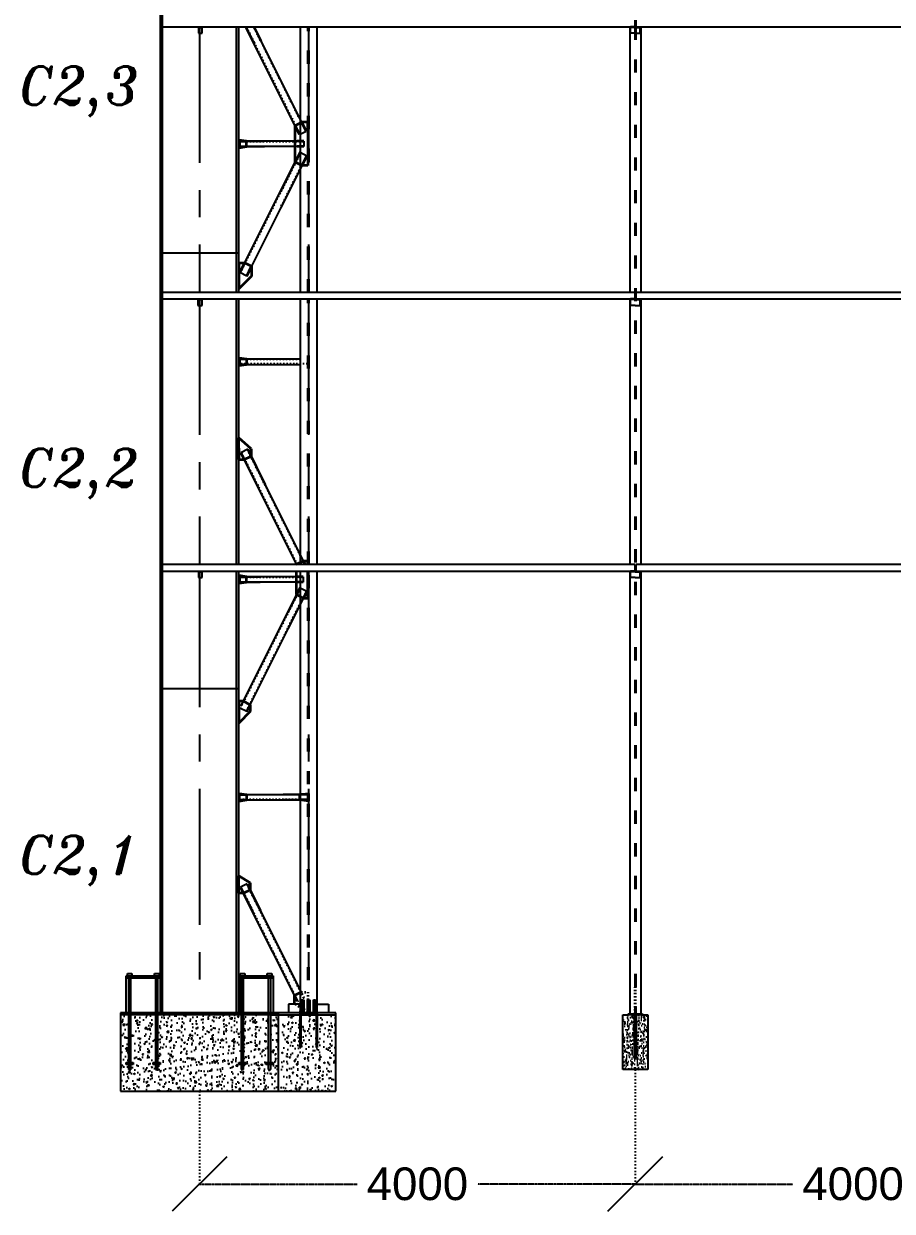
# Model space of a CAD drawing. Header units: inches. Extents: x -15 to 1885144, y -42615 to 866270.
# Drawn here: x 1658420 to 1666394, y 101029 to 111935 of the extents above; entities that cross this region are included whole.
import ezdxf

# ---------------------------------------------------------------- set-up
doc = ezdxf.new("R2010")
doc.units = ezdxf.units.IN
doc.header["$LTSCALE"] = 100
doc.header["$MEASUREMENT"] = 0
for name, pattern in [('CENTER', [2, 1.25, -0.25, 0.25, -0.25]), ('dash line', [30, 12, -18]), ('PHANTOM2', [1.25, 0.625, -0.125, 0.125, -0.125, 0.125, -0.125])]:
    doc.linetypes.add(name, pattern=pattern)
for name, color, linetype in [('axis', 8, 'PHANTOM2'), ('bolt', 1, 'Continuous'), ('dimensions', 10, 'PHANTOM2'), ('layout', 7, 'Continuous'), ('pedestal', 9, 'Continuous'), ('purlins', 4, 'Continuous'), ('sections', 3, 'Continuous'), ('text', 3, 'Continuous')]:
    doc.layers.add(name, color=color, linetype=linetype)
doc.layers.add('gusset plate', color=1, linetype='Continuous', lineweight=35)
doc.layers.add('weld', color=2, linetype='Continuous', lineweight=35)
doc.styles.get("Standard").update_dxf_attribs({"font": 'arial.ttf'})
doc.styles.add('TEXT-3', font='ITALICT.shx', dxfattribs={"height": 350})
doc.dimstyles.new('Dim_1', dxfattribs={"dimtxt": 300, "dimasz": 500, "dimexe": 0.0625, "dimexo": 0.0625, "dimgap": 100, "dimtad": 0, "dimtih": 1, "dimtoh": 1, "dimdec": 0, "dimzin": 0, "dimdsep": 46, "dimtxsty": 'Standard', "dimblk": 'OBLIQUE', "dimcen": 0.09, "dimclrd": 256, "dimclre": 256, "dimclrt": 256, "dimadec": 0, "dimazin": 0, "dimtm": 1e-09, "dimtfac": 1, "dimtdec": 0, "dimtofl": 0, "dimtmove": 0, "dimatfit": 3, "dimfxl": 1, "dimtfillclr": 256, "dimtolj": 1, "dimtzin": 0, "dimlwe": -1, "dimarcsym": 0})

# ---------------------------------------------------------------- blocks, each defined once
blk = doc.blocks.new('_Oblique')
at = {"color": 0, "linetype": 'ByBlock', "lineweight": -2}
blk.add_line((-0.5, -0.5), (0.5, 0.5), dxfattribs=at)
blk = doc.blocks.new('*D1438')
at = {"layer": 'Defpoints', "color": 0, "ltscale": 0.01, "transparency": 16777216}
for p in [(1664034, 102331), (1660034, 102131), (1664034, 101279)]:
    blk.add_point(p, dxfattribs=at)
at = {"layer": 'dimensions', "linetype": 'dash line', "ltscale": 0.01, "transparency": 16777216}
for p, q in [((1664034, 102331), (1664034, 101279)), ((1660034, 102131), (1660034, 101279))]:
    blk.add_line(p, q, dxfattribs=at)
at = {"layer": 'dimensions', "lineweight": -2, "ltscale": 0.01, "transparency": 16777216}
for p, q in [((1660034, 101279), (1661481, 101279)), ((1664034, 101279), (1662588, 101279))]:
    blk.add_line(p, q, dxfattribs=at)
at = {"layer": 'dimensions', "lineweight": -2, "ltscale": 0.01, "transparency": 16777216, "xscale": 500, "yscale": 500, "zscale": 500, "rotation": 180}
blk.add_blockref('_Oblique', (1660034, 101279), dxfattribs=at)
at = {"layer": 'dimensions', "lineweight": -2, "ltscale": 0.01, "transparency": 16777216, "xscale": 500, "yscale": 500, "zscale": 500}
blk.add_blockref('_Oblique', (1664034, 101279), dxfattribs=at)
at = {"layer": 'dimensions', "ltscale": 0.01, "transparency": 16777216, "insert": (1662034, 101279), "char_height": 300, "attachment_point": 5}
blk.add_mtext('\\A1;4000', dxfattribs=at)
blk = doc.blocks.new('*D1439')
at = {"layer": 'Defpoints', "color": 0, "ltscale": 0.01, "transparency": 16777216}
for p in [(1664034, 102331), (1668034, 102331), (1668034, 101279)]:
    blk.add_point(p, dxfattribs=at)
at = {"layer": 'dimensions', "linetype": 'dash line', "ltscale": 0.01, "transparency": 16777216}
for p, q in [((1664034, 102331), (1664034, 101279)), ((1668034, 102331), (1668034, 101279))]:
    blk.add_line(p, q, dxfattribs=at)
at = {"layer": 'dimensions', "lineweight": -2, "ltscale": 0.01, "transparency": 16777216}
for p, q in [((1664034, 101279), (1665481, 101279)), ((1668034, 101279), (1666588, 101279))]:
    blk.add_line(p, q, dxfattribs=at)
at = {"layer": 'dimensions', "lineweight": -2, "ltscale": 0.01, "transparency": 16777216, "xscale": 500, "yscale": 500, "zscale": 500, "rotation": 180}
blk.add_blockref('_Oblique', (1664034, 101279), dxfattribs=at)
at = {"layer": 'dimensions', "lineweight": -2, "ltscale": 0.01, "transparency": 16777216, "xscale": 500, "yscale": 500, "zscale": 500}
blk.add_blockref('_Oblique', (1668034, 101279), dxfattribs=at)
at = {"layer": 'dimensions', "ltscale": 0.01, "transparency": 16777216, "insert": (1666034, 101279), "char_height": 300, "attachment_point": 5}
blk.add_mtext('\\A1;4000', dxfattribs=at)

msp = doc.modelspace()

# ---------------------------------------------------------------- hatches: boundary and pattern name
at = {"layer": 'bolt', "ltscale": 0.01}
h = msp.add_hatch(color=256, dxfattribs=at)
h.dxf.hatch_style = 1
h.paths.add_polyline_path([(1664044.295, 102831.287), (1664044.295, 102841.287), (1664024.295, 102841.287), (1664024.295, 102831.287)])
at = {"layer": 'pedestal', "ltscale": 10}
h = msp.add_hatch(dxfattribs=at)
h.set_pattern_fill('AR-CONC', color=256, scale=19)
h.set_pattern_definition([(50, (715496.27, 60056), (136.279435, -11.922906), [14.25, -156.75]), (355, (715496.27, 60056), (-26.362753, 142.916505), [11.4, -125.4]), (100.451444, (715507.62, 60055), (109.91668, 130.993598), [12.110636, -133.217001]), (46.1842, (715496.27, 60094), (202.775853, -31.448663), [21.375, -235.125]), (96.635635, (715513.16, 60091.38), (177.58577, 185.082534), [18.165965, -199.825614]), (351.184164, (715496.27, 60094), (177.58577, 185.082534), [17.1, -188.1]), (21, (715515.27, 60084.5), (113.41234, -76.497589), [14.25, -156.75]), (326, (715515.27, 60084.5), (46.229913, 137.778509), [11.4, -125.4]), (71.451445, (715524.72, 60078.12), (159.642252, 61.280919), [12.110636, -133.217001]), (37.5, (715496.266, 60056), (2.3103725, 63.2498322), [0, -123.88, 0, -127.3, 0, -125.875]), (7.5, (715496.266, 60056), (49.983212, 74.9382253), [0, -72.58, 0, -121.03, 0, -47.975]), (327.5, (715453.896, 60056), (101.426263, -4.2854256), [0, -47.5, 0, -148.2, 0, -196.65]), (317.5, (715434.9, 60056), (110.805372, 19.019947), [0, -61.75, 0, -98.42, 0, -139.65])])
h.paths.add_polyline_path([(1660416.378, 102376.287), (1660394.878, 102376.287), (1660394.878, 102396.287), (1660416.378, 102396.287), (1660416.378, 102796.287), (1660416.378, 102831.287), (1659652.378, 102831.287), (1659652.378, 102796.287), (1659652.378, 102396.287), (1659673.878, 102396.287), (1659673.878, 102376.287), (1659652.378, 102376.287), (1659652.378, 102331.287), (1659630.378, 102331.287), (1659630.378, 102376.287), (1659608.878, 102376.287), (1659608.878, 102396.287), (1659630.378, 102396.287), (1659630.378, 102796.287), (1659630.378, 102831.287), (1659403.378, 102831.287), (1659403.378, 102796.287), (1659403.378, 102396.287), (1659424.878, 102396.287), (1659424.878, 102376.287), (1659403.378, 102376.287), (1659403.378, 102331.287), (1659381.378, 102331.287), (1659381.378, 102376.287), (1659359.878, 102376.287), (1659359.878, 102396.287), (1659381.378, 102396.287), (1659381.378, 102796.287), (1659381.378, 102831.287), (1659309.378, 102831.287), (1659309.378, 102131.287), (1660759.378, 102131.287), (1660759.378, 102831.287), (1660687.378, 102831.287), (1660687.378, 102396.287), (1660708.878, 102396.287), (1660708.878, 102376.287), (1660687.378, 102376.287), (1660687.378, 102331.287), (1660665.378, 102331.287), (1660665.378, 102376.287), (1660643.878, 102376.287), (1660643.878, 102396.287), (1660665.378, 102396.287), (1660665.378, 102831.287), (1660438.378, 102831.287), (1660438.378, 102796.287), (1660438.378, 102396.287), (1660459.878, 102396.287), (1660459.878, 102376.287), (1660438.378, 102376.287), (1660438.378, 102331.287), (1660416.378, 102331.287)])
h = msp.add_hatch(dxfattribs=at)
h.set_pattern_fill('AR-CONC', color=256, scale=19)
h.set_pattern_definition([(50, (718811.68, 60278.23), (136.279435, -11.922906), [14.25, -156.75]), (355, (718811.68, 60278.23), (-26.362753, 142.916505), [11.4, -125.4]), (100.451444, (718823.03, 60277.24), (109.91668, 130.993598), [12.110636, -133.217001]), (46.1842, (718811.68, 60316.23), (202.775853, -31.448663), [21.375, -235.125]), (96.635635, (718828.58, 60313.61), (177.58577, 185.082534), [18.165965, -199.825614]), (351.184164, (718811.68, 60316.23), (177.58577, 185.082534), [17.1, -188.1]), (21, (718830.68, 60306.73), (113.41234, -76.497589), [14.25, -156.75]), (326, (718830.68, 60306.73), (46.229913, 137.778509), [11.4, -125.4]), (71.451445, (718840.13, 60300.36), (159.642252, 61.280919), [12.110636, -133.217001]), (37.5, (718811.677, 60278.23), (2.3103725, 63.2498322), [0, -123.88, 0, -127.3, 0, -125.875]), (7.5, (718811.68, 60278.23), (49.983212, 74.9382253), [0, -72.58, 0, -121.03, 0, -47.975]), (327.5, (718769.307, 60278.23), (101.426263, -4.2854256), [0, -47.5, 0, -148.2, 0, -196.65]), (317.5, (718750.31, 60278.23), (110.805372, 19.019947), [0, -61.75, 0, -98.42, 0, -139.65])])
h.paths.add_polyline_path([(1661284.378, 102831.287), (1661114.378, 102831.287), (1661114.378, 102531.287), (1661104.378, 102531.287), (1661104.378, 102831.287), (1660964.378, 102831.287), (1660964.378, 102531.287), (1660954.378, 102531.287), (1660954.378, 102831.287), (1660784.378, 102831.287), (1660784.378, 102131.287), (1661284.378, 102131.287)])
at = {"layer": 'pedestal', "ltscale": 0.01}
h = msp.add_hatch(dxfattribs=at)
h.set_pattern_fill('AR-CONC', color=256, scale=10)
h.set_pattern_definition([(50, (713453.67, 57969.59), (71.7260183, -6.2752135), [7.5, -82.5]), (355, (713453.67, 57969.59), (-13.8751334, 75.2192134), [6, -66]), (100.4514445, (713459.65, 57969.07), (57.8508847, 68.943999), [6.374019, -70.114211]), (46.1842, (713453.67, 57989.59), (106.724133, -16.551928), [11.25, -123.75]), (96.635635, (713462.56, 57988.21), (93.466195, 97.41186), [9.561034, -105.171376]), (351.184164, (713453.67, 57989.59), (93.466195, 97.41186), [9, -99]), (21, (713463.67, 57984.59), (59.6907052, -40.261889), [7.5, -82.5]), (326, (713463.67, 57984.59), (24.331533, 72.5150045), [6, -66]), (71.451445, (713468.644, 57981.236), (84.0222377, 32.2531153), [6.374019, -70.114211]), (37.5, (713453.67, 57969.592), (1.2159855, 33.2893854), [0, -65.2, 0, -67, 0, -66.25]), (7.5, (713453.67, 57969.59), (26.3069537, 39.4411712), [0, -38.2, 0, -63.7, 0, -25.25]), (327.5, (713431.37, 57969.592), (53.3822436, -2.2554872), [0, -25, 0, -78, 0, -103.5]), (317.5, (713421.37, 57969.59), (58.318617, 10.0104982), [0, -32.5, 0, -51.8, 0, -73.5])])
h.paths.add_polyline_path([(1664149.378, 102331.287), (1664149.378, 102831.287), (1664109.378, 102831.287), (1664044.295, 102831.287), (1664044.295, 102431.287), (1664024.295, 102431.287), (1664024.295, 102831.287), (1663959.378, 102831.287), (1663919.378, 102831.287), (1663919.378, 102331.287)])
at = {"layer": 'purlins', "ltscale": 0.01}
h = msp.add_hatch(color=256, dxfattribs=at)
h.dxf.hatch_style = 1
h.paths.add_polyline_path([(1660044.378, 111902.082), (1660044.378, 111908.082), (1660034.378, 111908.082), (1660034.378, 111902.082)])
h = msp.add_hatch(color=256, dxfattribs=at)
h.dxf.hatch_style = 1
h.paths.add_polyline_path([(1664004.378, 111902.082), (1664004.378, 111908.082), (1664014.378, 111908.082), (1664014.378, 111902.082)])
h = msp.add_hatch(color=256, dxfattribs=at)
h.dxf.hatch_style = 1
h.paths.add_polyline_path([(1664064.378, 111902.082), (1664064.378, 111908.082), (1664054.378, 111908.082), (1664054.378, 111902.082)])
h = msp.add_hatch(color=256, dxfattribs=at)
h.dxf.hatch_style = 1
h.paths.add_polyline_path([(1660044.378, 109402.082), (1660044.378, 109408.082), (1660034.378, 109408.082), (1660034.378, 109402.082)])
h = msp.add_hatch(color=256, dxfattribs=at)
h.dxf.hatch_style = 1
h.paths.add_polyline_path([(1664004.378, 109402.082), (1664004.378, 109408.082), (1664014.378, 109408.082), (1664014.378, 109402.082)])
h = msp.add_hatch(color=256, dxfattribs=at)
h.dxf.hatch_style = 1
h.paths.add_polyline_path([(1664064.378, 109402.082), (1664064.378, 109408.082), (1664054.378, 109408.082), (1664054.378, 109402.082)])
h = msp.add_hatch(color=256, dxfattribs=at)
h.dxf.hatch_style = 1
h.paths.add_polyline_path([(1660044.378, 106902.082), (1660044.378, 106908.082), (1660034.378, 106908.082), (1660034.378, 106902.082)])
h = msp.add_hatch(color=256, dxfattribs=at)
h.dxf.hatch_style = 1
h.paths.add_polyline_path([(1664004.378, 106902.082), (1664004.378, 106908.082), (1664014.378, 106908.082), (1664014.378, 106902.082)])
h = msp.add_hatch(color=256, dxfattribs=at)
h.dxf.hatch_style = 1
h.paths.add_polyline_path([(1664064.378, 106902.082), (1664064.378, 106908.082), (1664054.378, 106908.082), (1664054.378, 106902.082)])

# ---------------------------------------------------------------- linework, layer by layer
at = {"layer": 'axis', "linetype": 'CENTER', "ltscale": 10}
for p, q in [((1660034.378, 111908.082), (1660034.378, 109468.082)), ((1661034.378, 111908.082), (1661034.378, 109468.082)), ((1660034.378, 109408.082), (1660034.378, 106968.082)), ((1661034.378, 109408.082), (1661034.378, 106968.082)), ((1660034.378, 106908.082), (1660034.378, 102931.287)), ((1661034.378, 106908.082), (1661034.378, 102851.287))]:
    msp.add_line(p, q, dxfattribs=at)
at = {"layer": 'axis', "ltscale": 0.01}
msp.add_line((1664029.378, 106968.082), (1664029.378, 106908.082), dxfattribs=at)
at = {"layer": 'bolt', "linetype": 'ByBlock'}
for p, q in [((1659371.378, 103191.287), (1659371.378, 103211.287)), ((1659371.378, 103211.287), (1659413.378, 103211.287)), ((1659413.378, 103211.287), (1659413.378, 103191.287)), ((1659620.378, 103191.287), (1659620.378, 103211.287)), ((1659620.378, 103211.287), (1659662.378, 103211.287)), ((1659662.378, 103211.287), (1659662.378, 103191.287)), ((1660406.378, 103191.287), (1660406.378, 103211.287)), ((1660406.378, 103211.287), (1660448.378, 103211.287)), ((1660416.378, 103191.287), (1660438.378, 103191.287)), ((1660448.378, 103211.287), (1660448.378, 103191.287)), ((1660655.378, 103191.287), (1660655.378, 103211.287)), ((1660655.378, 103211.287), (1660697.378, 103211.287)), ((1660665.378, 103191.287), (1660687.378, 103191.287)), ((1660697.378, 103211.287), (1660697.378, 103191.287)), ((1659359.878, 102396.287), (1659424.878, 102396.287)), ((1659359.878, 102376.287), (1659359.878, 102396.287)), ((1659424.878, 102376.287), (1659359.878, 102376.287)), ((1659424.878, 102396.287), (1659424.878, 102376.287)), ((1659608.878, 102396.287), (1659673.878, 102396.287)), ((1659608.878, 102376.287), (1659608.878, 102396.287)), ((1659673.878, 102376.287), (1659608.878, 102376.287)), ((1659673.878, 102396.287), (1659673.878, 102376.287)), ((1660394.878, 102396.287), (1660459.878, 102396.287)), ((1660394.878, 102376.287), (1660394.878, 102396.287)), ((1660459.878, 102376.287), (1660394.878, 102376.287)), ((1660459.878, 102396.287), (1660459.878, 102376.287)), ((1660643.878, 102396.287), (1660708.878, 102396.287)), ((1660643.878, 102376.287), (1660643.878, 102396.287)), ((1660708.878, 102376.287), (1660643.878, 102376.287)), ((1660708.878, 102396.287), (1660708.878, 102376.287))]:
    msp.add_line(p, q, dxfattribs=at)
at = {"layer": 'bolt', "linetype": 'dash line'}
for p, q in [((1659381.378, 103191.287), (1659381.378, 103171.287)), ((1659403.378, 103171.287), (1659403.378, 103191.287)), ((1659630.378, 103191.287), (1659630.378, 103171.287)), ((1659652.378, 103171.287), (1659652.378, 103191.287)), ((1660416.378, 103191.287), (1660416.378, 103171.287)), ((1660438.378, 103171.287), (1660438.378, 103191.287)), ((1660665.378, 103191.287), (1660665.378, 103171.287)), ((1660687.378, 103171.287), (1660687.378, 103191.287)), ((1659381.378, 103171.287), (1659381.378, 102851.287)), ((1659403.378, 102851.287), (1659403.378, 103171.287)), ((1659630.378, 103171.287), (1659630.378, 102851.287)), ((1659652.378, 102851.287), (1659652.378, 103171.287)), ((1660416.378, 103171.287), (1660416.378, 102851.287)), ((1660438.378, 102851.287), (1660438.378, 103171.287)), ((1660665.378, 103171.287), (1660665.378, 102851.287)), ((1660687.378, 102851.287), (1660687.378, 103171.287)), ((1659381.378, 102851.287), (1659381.378, 102796.287)), ((1659403.378, 102796.287), (1659403.378, 102851.287)), ((1659630.378, 102851.287), (1659630.378, 102796.287)), ((1659652.378, 102796.287), (1659652.378, 102851.287)), ((1660416.378, 102851.287), (1660416.378, 102796.287)), ((1660438.378, 102796.287), (1660438.378, 102851.287))]:
    msp.add_line(p, q, dxfattribs=at)
at = {"layer": 'bolt'}
for p, q in [((1660665.378, 102851.287), (1660665.378, 102331.287)), ((1660687.378, 102331.287), (1660687.378, 102851.287)), ((1659381.378, 102796.287), (1659381.378, 102331.287)), ((1659403.378, 102331.287), (1659403.378, 102796.287)), ((1659630.378, 102796.287), (1659630.378, 102331.287)), ((1659652.378, 102331.287), (1659652.378, 102796.287)), ((1660416.378, 102796.287), (1660416.378, 102331.287)), ((1660438.378, 102331.287), (1660438.378, 102796.287)), ((1659381.378, 102331.287), (1659403.378, 102331.287)), ((1659630.378, 102331.287), (1659652.378, 102331.287)), ((1660416.378, 102331.287), (1660438.378, 102331.287)), ((1660665.378, 102331.287), (1660687.378, 102331.287))]:
    msp.add_line(p, q, dxfattribs=at)
at = {"layer": 'bolt', "ltscale": 10}
for p, q in [((1660969.378, 102861.287), (1660949.378, 102861.287)), ((1660949.378, 102861.287), (1660949.378, 102851.287)), ((1660949.378, 102851.287), (1660954.378, 102851.287)), ((1660954.378, 102851.287), (1660954.378, 102861.287)), ((1660954.378, 102851.287), (1660954.378, 102531.287)), ((1660954.378, 102851.287), (1660964.378, 102851.287)), ((1660964.378, 102851.287), (1660964.378, 102861.287)), ((1660964.378, 102851.287), (1660964.378, 102531.287)), ((1660964.378, 102851.287), (1660969.378, 102851.287)), ((1660969.378, 102851.287), (1660969.378, 102861.287)), ((1661119.378, 102861.287), (1661099.378, 102861.287)), ((1661099.378, 102861.287), (1661099.378, 102851.287)), ((1661099.378, 102851.287), (1661104.378, 102851.287)), ((1661104.378, 102851.287), (1661104.378, 102861.287)), ((1661104.378, 102851.287), (1661104.378, 102531.287)), ((1661104.378, 102851.287), (1661114.378, 102851.287)), ((1661114.378, 102851.287), (1661114.378, 102861.287)), ((1661114.378, 102851.287), (1661114.378, 102531.287)), ((1661114.378, 102851.287), (1661119.378, 102851.287)), ((1661119.378, 102851.287), (1661119.378, 102861.287)), ((1660954.378, 102531.287), (1660964.378, 102531.287)), ((1661104.378, 102531.287), (1661114.378, 102531.287))]:
    msp.add_line(p, q, dxfattribs=at)
at = {"layer": 'bolt', "ltscale": 0.01}
for p, q in [((1664024.295, 102841.287), (1664024.295, 102831.287)), ((1664024.295, 102831.287), (1664024.295, 102431.287)), ((1664044.295, 102841.287), (1664044.295, 102831.287)), ((1664044.295, 102431.287), (1664044.295, 102831.287)), ((1664024.295, 102431.287), (1664044.295, 102431.287))]:
    msp.add_line(p, q, dxfattribs=at)
at = {"layer": 'gusset plate', "linetype": 'Continuous'}
for p, q in [((1660974.129, 111030.048), (1660911.519, 110998.743)), ((1660974.129, 111030.048), (1660911.519, 110998.743)), ((1661029.378, 111030.048), (1660974.129, 111030.048)), ((1661029.378, 111030.048), (1660974.129, 111030.048)), ((1660911.519, 110663.832), (1660911.519, 110998.743)), ((1660464.378, 110856.287), (1660394.378, 110866.287)), ((1660394.378, 110866.287), (1660394.378, 110796.287)), ((1660464.378, 110806.287), (1660464.378, 110856.287)), ((1660394.378, 110796.287), (1660464.378, 110806.287)), ((1660974.129, 110632.527), (1660911.519, 110663.832)), ((1661029.378, 110632.738), (1660973.707, 110632.738)), ((1660394.378, 109738.993), (1660449.099, 109738.993)), ((1660449.099, 109738.993), (1660511.709, 109707.688)), ((1660511.709, 109707.688), (1660511.709, 109618.245)), ((1660394.378, 108866.287), (1660394.378, 108796.287)), ((1660464.378, 108856.287), (1660464.378, 108806.287)), ((1660394.378, 108036.442), (1660394.378, 107932.527)), ((1660394.378, 108036.442), (1660394.378, 107932.527)), ((1660507.237, 108031.247), (1660507.237, 107963.832)), ((1660507.237, 108031.247), (1660507.237, 107963.832)), ((1660394.378, 107932.527), (1660444.627, 107932.527)), ((1660394.378, 107932.527), (1660444.627, 107932.527)), ((1660444.627, 107932.527), (1660507.237, 107963.832)), ((1660444.627, 107932.527), (1660507.237, 107963.832)), ((1661029.378, 106968.082), (1661029.378, 107002.16)), ((1660925.463, 106968.082), (1660925.463, 106970.855)), ((1660925.463, 106691.72), (1660925.463, 106908.082)), ((1661029.378, 106698.042), (1661029.378, 106908.082)), ((1660464.378, 106856.287), (1660394.378, 106866.287)), ((1660394.378, 106866.287), (1660394.378, 106796.287)), ((1660394.378, 106796.287), (1660464.378, 106806.287)), ((1660464.378, 106806.287), (1660464.378, 106856.287)), ((1660498.293, 105680.855), (1660498.293, 105618.245)), ((1660394.378, 104866.287), (1660394.378, 104796.287)), ((1660954.378, 104856.287), (1661034.378, 104866.287)), ((1660954.378, 104806.287), (1660954.378, 104856.287)), ((1661034.378, 104866.287), (1661034.378, 104796.287)), ((1661034.378, 104796.287), (1660954.378, 104806.287)), ((1660435.683, 103950.415), (1660498.293, 103981.72)), ((1660498.293, 104045.386), (1660498.293, 103981.72)), ((1660968.073, 103042.16), (1660905.463, 103010.855)), ((1660905.463, 102932.898), (1660905.463, 103010.855))]:
    msp.add_line(p, q, dxfattribs=at)
at = {"layer": 'gusset plate', "ltscale": 10}
for p, q in [((1661029.378, 110970.048), (1661029.378, 110692.738)), ((1660511.709, 109618.245), (1660394.378, 109498.993)), ((1660394.378, 108866.287), (1660464.378, 108856.287)), ((1660394.378, 108796.287), (1660464.378, 108806.287)), ((1660507.237, 108031.247), (1660394.378, 108132.527)), ((1660394.378, 105712.16), (1660394.378, 105512.16)), ((1660498.293, 105618.245), (1660394.378, 105512.16)), ((1660394.378, 104866.287), (1660464.378, 104856.287)), ((1660464.378, 104856.287), (1660464.378, 104806.287)), ((1660394.378, 104796.287), (1660464.378, 104806.287)), ((1660394.378, 103950.415), (1660394.378, 104110.415)), ((1660394.378, 104110.415), (1660498.293, 104045.386))]:
    msp.add_line(p, q, dxfattribs=at)
at = {"layer": 'gusset plate', "ltscale": 0.01}
for p, q in [((1660507.237, 108031.247), (1660394.378, 108132.527)), ((1660435.683, 105712.16), (1660394.378, 105712.16)), ((1660498.293, 105680.855), (1660435.683, 105712.16))]:
    msp.add_line(p, q, dxfattribs=at)
at = {"layer": 'gusset plate', "linetype": 'Continuous', "ltscale": 0.01}
for p, q in [((1660925.463, 106970.855), (1660988.073, 107002.16)), ((1660988.073, 107002.16), (1661029.378, 107002.16)), ((1660925.463, 106691.72), (1660988.073, 106660.415)), ((1660988.073, 106660.415), (1661029.378, 106660.415)), ((1660435.683, 103950.415), (1660394.378, 103950.415))]:
    msp.add_line(p, q, dxfattribs=at)
at = {"layer": 'gusset plate', "linetype": 'dash line', "ltscale": 0.01}
for p, q in [((1660968.073, 103042.16), (1661029.378, 103042.16)), ((1661029.378, 102862.16), (1660905.463, 102932.898))]:
    msp.add_line(p, q, dxfattribs=at)
at = {"layer": 'layout', "ltscale": 10}
for p, q in [((1659674.378, 111908.082), (1659674.378, 113106.393)), ((1659694.378, 111908.082), (1659694.378, 113106.393)), ((1659674.378, 109831.287), (1659674.378, 111908.082)), ((1659694.378, 109831.287), (1659694.378, 111908.082)), ((1660374.378, 109831.287), (1660374.378, 111908.082)), ((1660394.378, 109831.287), (1660394.378, 111908.082)), ((1660959.378, 109468.082), (1660959.378, 111908.082)), ((1661109.378, 111908.082), (1661109.378, 109468.082)), ((1659674.378, 109408.082), (1659674.378, 109831.287)), ((1659674.378, 109831.287), (1659694.378, 109831.287)), ((1659694.378, 109408.082), (1659694.378, 109831.287)), ((1659694.378, 109831.287), (1660374.378, 109831.287)), ((1660374.378, 109468.082), (1660374.378, 109831.287)), ((1660374.378, 109831.287), (1660394.378, 109831.287)), ((1660394.378, 109468.082), (1660394.378, 109831.287)), ((1659674.378, 106908.082), (1659674.378, 109408.082)), ((1659694.378, 106908.082), (1659694.378, 109408.082)), ((1660374.378, 106968.082), (1660374.378, 109408.082)), ((1660394.378, 106968.082), (1660394.378, 109408.082)), ((1660959.378, 106968.082), (1660959.378, 109408.082)), ((1661109.378, 109408.082), (1661109.378, 106968.082)), ((1659674.378, 105831.287), (1659674.378, 106908.082)), ((1659694.378, 105831.287), (1659694.378, 106908.082)), ((1660374.378, 105831.287), (1660374.378, 106908.082)), ((1660394.378, 105831.287), (1660394.378, 106908.082)), ((1660959.378, 102851.287), (1660959.378, 106914.205)), ((1661109.378, 106908.082), (1661109.378, 102851.287)), ((1659674.378, 102851.287), (1659674.378, 105831.287)), ((1659674.378, 105831.287), (1659694.378, 105831.287)), ((1659694.378, 102851.287), (1659694.378, 105831.287)), ((1659694.378, 105831.287), (1660374.378, 105831.287)), ((1660374.378, 102851.287), (1660374.378, 105831.287)), ((1660374.378, 105831.287), (1660394.378, 105831.287)), ((1660394.378, 102851.287), (1660394.378, 105831.287)), ((1661109.378, 102831.287), (1660959.378, 102831.287))]:
    msp.add_line(p, q, dxfattribs=at)
at = {"layer": 'layout', "linetype": 'dash line', "ltscale": 0.1}
for p, q in [((1661029.378, 109468.082), (1661029.378, 111908.082)), ((1661039.378, 109468.082), (1661039.378, 111908.082)), ((1664029.378, 111908.082), (1664029.378, 102831.287)), ((1664039.378, 111908.082), (1664039.378, 102831.287)), ((1661029.378, 106968.082), (1661029.378, 109408.082)), ((1661039.378, 106968.082), (1661039.378, 109408.082)), ((1661029.378, 102851.287), (1661029.378, 106908.082)), ((1661039.378, 102851.287), (1661039.378, 106908.082))]:
    msp.add_line(p, q, dxfattribs=at)
at = {"layer": 'layout', "ltscale": 0.01}
for p, q in [((1663984.378, 111908.082), (1663984.378, 109468.082)), ((1664084.378, 111908.082), (1664084.378, 109468.082)), ((1663984.378, 109408.082), (1663984.378, 106968.082)), ((1664084.378, 109408.082), (1664084.378, 106968.082)), ((1663984.378, 106908.082), (1663984.378, 102831.287)), ((1664084.378, 106908.082), (1664084.378, 102831.287))]:
    msp.add_line(p, q, dxfattribs=at)
at = {"layer": 'pedestal', "ltscale": 10}
for p, q in [((1660759.378, 102131.287), (1660759.378, 102851.287)), ((1659309.378, 102831.287), (1659309.378, 102131.287)), ((1661284.378, 102131.287), (1661284.378, 102831.287)), ((1659309.378, 102131.287), (1660759.378, 102131.287)), ((1660251.173, 102131.287), (1660759.378, 102131.287)), ((1660251.173, 102131.287), (1661284.378, 102131.287))]:
    msp.add_line(p, q, dxfattribs=at)
at = {"layer": 'pedestal', "ltscale": 0.01}
for p, q in [((1663919.378, 102331.287), (1663919.378, 102831.287)), ((1663919.378, 102831.287), (1663969.378, 102831.287)), ((1664099.378, 102831.287), (1664149.378, 102831.287)), ((1664149.378, 102831.287), (1664149.378, 102331.287)), ((1664149.378, 102331.287), (1663919.378, 102331.287))]:
    msp.add_line(p, q, dxfattribs=at)
at = {"layer": 'purlins', "ltscale": 0.01}
for p, q in [((1659694.378, 111908.082), (1663989.378, 111908.082)), ((1660024.378, 111908.082), (1660059.378, 111908.082)), ((1660024.378, 111908.082), (1660024.378, 111848.082)), ((1660024.378, 111902.082), (1660059.378, 111902.082)), ((1660034.378, 111908.082), (1660034.378, 111902.082)), ((1660044.378, 111908.082), (1660044.378, 111902.082)), ((1660059.378, 111902.082), (1660059.378, 111908.082)), ((1660059.378, 111848.082), (1660059.378, 111902.082)), ((1663989.378, 111902.082), (1663989.378, 111908.082)), ((1664034.378, 111908.082), (1663989.378, 111908.082)), ((1664034.378, 111902.082), (1663989.378, 111902.082)), ((1663989.378, 111848.082), (1663989.378, 111902.082)), ((1664004.378, 111908.082), (1664004.378, 111902.082)), ((1664014.378, 111908.082), (1664014.378, 111902.082)), ((1664029.378, 111968.082), (1664029.378, 111908.082)), ((1664034.378, 111908.082), (1668034.378, 111908.082)), ((1664034.378, 111902.082), (1664079.378, 111902.082)), ((1664039.378, 111968.082), (1664039.378, 111908.082)), ((1664039.378, 111908.082), (1664079.378, 111908.082)), ((1664054.378, 111908.082), (1664054.378, 111902.082)), ((1664064.378, 111908.082), (1664064.378, 111902.082)), ((1664079.378, 111902.082), (1664079.378, 111908.082)), ((1664079.378, 111848.082), (1664079.378, 111902.082)), ((1660024.378, 111848.082), (1660059.378, 111848.082)), ((1664034.378, 111848.082), (1663989.378, 111848.082)), ((1664034.378, 111848.082), (1664079.378, 111848.082)), ((1664029.378, 109468.082), (1659694.378, 109468.082)), ((1659694.378, 109408.082), (1663989.378, 109408.082)), ((1660019.378, 109408.082), (1660059.378, 109408.082)), ((1660019.378, 109408.082), (1660019.378, 109348.082)), ((1660019.378, 109402.082), (1660059.378, 109402.082)), ((1660034.378, 109408.082), (1660034.378, 109402.082)), ((1660044.378, 109408.082), (1660044.378, 109402.082)), ((1660059.378, 109402.082), (1660059.378, 109408.082)), ((1660059.378, 109348.082), (1660059.378, 109402.082)), ((1663989.378, 109402.082), (1663989.378, 109408.082)), ((1664034.378, 109408.082), (1663989.378, 109408.082)), ((1664034.378, 109402.082), (1663989.378, 109402.082)), ((1663989.378, 109348.082), (1663989.378, 109402.082)), ((1664004.378, 109408.082), (1664004.378, 109402.082)), ((1664014.378, 109408.082), (1664014.378, 109402.082)), ((1664029.378, 109468.082), (1664029.378, 109408.082)), ((1664034.378, 109408.082), (1668034.378, 109408.082)), ((1664034.378, 109402.082), (1664079.378, 109402.082)), ((1668029.371, 109468.082), (1664039.378, 109468.082)), ((1664039.378, 109468.082), (1664039.378, 109408.082)), ((1664039.378, 109408.082), (1664079.378, 109408.082)), ((1664054.378, 109408.082), (1664054.378, 109402.082)), ((1664064.378, 109408.082), (1664064.378, 109402.082)), ((1664079.378, 109402.082), (1664079.378, 109408.082)), ((1664079.378, 109348.082), (1664079.378, 109402.082)), ((1660019.378, 109348.082), (1660034.378, 109348.082)), ((1660034.378, 109348.082), (1660059.378, 109348.082)), ((1664034.378, 109348.082), (1663989.378, 109348.082)), ((1664034.378, 109348.082), (1664079.378, 109348.082)), ((1664029.378, 106968.082), (1659694.378, 106968.082)), ((1659694.378, 106908.082), (1663989.378, 106908.082)), ((1660024.378, 106908.082), (1660059.378, 106908.082)), ((1660024.378, 106908.082), (1660024.378, 106848.082)), ((1660024.378, 106902.082), (1660059.378, 106902.082)), ((1660034.378, 106908.082), (1660034.378, 106902.082)), ((1660044.378, 106908.082), (1660044.378, 106902.082)), ((1660059.378, 106902.082), (1660059.378, 106908.082)), ((1660059.378, 106848.082), (1660059.378, 106902.082)), ((1663989.378, 106902.082), (1663989.378, 106908.082)), ((1664034.378, 106908.082), (1663989.378, 106908.082)), ((1664034.378, 106902.082), (1663989.378, 106902.082)), ((1663989.378, 106848.082), (1663989.378, 106902.082)), ((1664004.378, 106908.082), (1664004.378, 106902.082)), ((1664014.378, 106908.082), (1664014.378, 106902.082)), ((1664029.378, 106968.082), (1664029.378, 106908.082)), ((1664034.378, 106908.082), (1668034.378, 106908.082)), ((1664034.378, 106902.082), (1664079.378, 106902.082)), ((1668029.371, 106968.082), (1664039.378, 106968.082)), ((1664039.378, 106968.082), (1664039.378, 106908.082)), ((1664039.378, 106908.082), (1664079.378, 106908.082)), ((1664054.378, 106908.082), (1664054.378, 106902.082)), ((1664064.378, 106908.082), (1664064.378, 106902.082)), ((1664079.378, 106902.082), (1664079.378, 106908.082)), ((1664079.378, 106848.082), (1664079.378, 106902.082)), ((1660024.378, 106848.082), (1660059.378, 106848.082)), ((1664034.378, 106848.082), (1663989.378, 106848.082)), ((1664034.378, 106848.082), (1664079.378, 106848.082))]:
    msp.add_line(p, q, dxfattribs=at)
at = {"layer": 'sections', "linetype": 'Continuous'}
for p, q in [((1660951.768, 110918.245), (1660456.849, 111908.082)), ((1660456.849, 111908.082), (1660537.277, 111747.226)), ((1661014.378, 110949.55), (1660535.112, 111908.082)), ((1660535.112, 111908.082), (1660599.896, 111778.514)), ((1660951.768, 110918.245), (1661014.378, 110949.55)), ((1660404.378, 110856.287), (1660404.378, 110806.287)), ((1660447.237, 110856.287), (1660627.322, 110856.287)), ((1660990.86, 110856.287), (1660464.378, 110856.287)), ((1660990.86, 110856.287), (1660990.86, 110806.287)), ((1660404.378, 109649.55), (1660956.768, 110754.33)), ((1660447.237, 110806.287), (1660630.08, 110806.287)), ((1660990.86, 110806.287), (1660464.378, 110806.287)), ((1660956.768, 110754.33), (1660778.218, 110397.23)), ((1660956.768, 110754.33), (1660778.218, 110397.23)), ((1661019.378, 110723.025), (1660778.218, 110240.705)), ((1660956.768, 110754.33), (1661019.378, 110723.025)), ((1660466.988, 109618.245), (1660959.378, 110603.025)), ((1660466.988, 109618.245), (1660404.378, 109649.55)), ((1660404.378, 108856.287), (1660959.378, 108856.287)), ((1660404.378, 108806.287), (1660959.378, 108806.287)), ((1660475.932, 108026.442), (1660413.322, 107995.137)), ((1660413.322, 107995.137), (1660572.243, 107677.295)), ((1660413.322, 107995.137), (1660572.243, 107677.295)), ((1660475.932, 108026.442), (1660637.095, 107704.116)), ((1660475.932, 108026.442), (1660637.095, 107704.116)), ((1660926.849, 106968.082), (1660444.627, 107932.527)), ((1661005.112, 106968.082), (1660507.237, 107963.832)), ((1660956.768, 106908.245), (1660961.24, 106910.481)), ((1660404.378, 106856.287), (1660404.378, 106806.287)), ((1660447.237, 106856.287), (1660590.192, 106856.287)), ((1660447.237, 106806.287), (1660590.192, 106806.287)), ((1660975.645, 106856.287), (1660464.378, 106856.287)), ((1660972.047, 106806.287), (1660464.378, 106806.287)), ((1660985.463, 106856.287), (1660985.463, 106806.287)), ((1660413.322, 105667.438), (1660959.378, 106759.55)), ((1660947.824, 106736.442), (1660848.449, 106537.692)), ((1661010.434, 106705.137), (1660848.449, 106381.167)), ((1660956.768, 106754.33), (1661019.378, 106723.025)), ((1660475.932, 105636.133), (1660959.378, 106603.025)), ((1660466.988, 105618.245), (1660404.378, 105649.55)), ((1660404.378, 104806.287), (1660404.378, 104856.287)), ((1660417.795, 104856.287), (1660954.378, 104856.287)), ((1660981.519, 104856.287), (1660802.945, 104856.287)), ((1661024.378, 104856.287), (1661024.378, 104806.287)), ((1660417.795, 104806.287), (1660954.378, 104806.287)), ((1660981.519, 104806.287), (1660799.648, 104806.287)), ((1660471.46, 104035.386), (1660408.85, 104004.081)), ((1660413.322, 103995.137), (1660531.688, 103758.406)), ((1660706.333, 103409.116), (1660435.683, 103950.415)), ((1660475.932, 104026.442), (1660594.298, 103789.711)), ((1660959.378, 103059.55), (1660498.293, 103981.72)), ((1660932.296, 102957.189), (1660706.333, 103409.116))]:
    msp.add_line(p, q, dxfattribs=at)
at = {"layer": 'sections', "linetype": 'dash line', "ltscale": 0.01}
for p, q in [((1660956.24, 110920.481), (1660462.44, 111908.082)), ((1660462.44, 111908.082), (1660541.75, 111749.461)), ((1661009.906, 110947.314), (1660529.522, 111908.082)), ((1660529.522, 111908.082), (1660595.423, 111776.279)), ((1660404.378, 110856.287), (1660404.378, 110852.287)), ((1660404.378, 110852.287), (1660627.543, 110852.287)), ((1660404.378, 110809.287), (1660629.914, 110809.287)), ((1660464.378, 110852.287), (1660990.86, 110852.287)), ((1660464.378, 110810.287), (1660990.86, 110810.287)), ((1660408.85, 109647.314), (1660959.378, 110748.37)), ((1660961.24, 110752.094), (1660778.218, 110386.05)), ((1660961.24, 110752.094), (1660778.218, 110386.05)), ((1661014.906, 110725.261), (1660778.218, 110251.886)), ((1660959.378, 108852.287), (1660404.378, 108852.287)), ((1661024.378, 108810.287), (1660404.378, 108810.287)), ((1660417.795, 107997.373), (1660576.875, 107679.211)), ((1660417.795, 107997.373), (1660576.875, 107679.211)), ((1660999.522, 106968.082), (1660471.46, 108024.205)), ((1660932.44, 106968.082), (1660449.099, 107934.763)), ((1660961.24, 106910.481), (1660959.378, 106914.205)), ((1660404.378, 106856.287), (1660404.378, 106852.287)), ((1660404.378, 106852.287), (1660975.645, 106852.287)), ((1660404.378, 106810.287), (1660972.047, 106810.287)), ((1660408.85, 105647.314), (1660959.378, 106748.37)), ((1660961.24, 106752.094), (1660848.449, 106526.511)), ((1661014.906, 106725.261), (1660848.449, 106392.347)), ((1660462.516, 105620.481), (1660959.378, 106614.205)), ((1661024.378, 104852.287), (1660417.795, 104852.287)), ((1660954.378, 104810.287), (1660417.795, 104810.287)), ((1661024.378, 104856.287), (1661024.378, 104852.287)), ((1660413.322, 104006.317), (1660536.16, 103760.642)), ((1660710.673, 103411.615), (1660440.155, 103952.651)), ((1660466.988, 104033.15), (1660591.25, 103784.625)), ((1660762.761, 103441.605), (1660493.821, 103979.484)), ((1660936.768, 102959.425), (1660710.673, 103411.615)), ((1660990.434, 102986.258), (1660762.761, 103441.605)), ((1664029.295, 102841.287), (1664029.295, 103086.082)), ((1664039.295, 102841.287), (1664039.295, 103086.082)), ((1660932.296, 102957.189), (1660994.906, 102988.494)), ((1660994.906, 102988.494), (1660959.378, 103059.55))]:
    msp.add_line(p, q, dxfattribs=at)
at = {"layer": 'sections', "ltscale": 10}
msp.add_line((1660404.378, 108856.287), (1660404.378, 108806.287), dxfattribs=at)
at = {"layer": 'sections'}
for p, q in [((1659674.378, 102851.287), (1659674.378, 103940.068)), ((1659694.378, 102851.287), (1659694.378, 103940.068)), ((1660374.378, 102851.287), (1660374.378, 103940.068)), ((1660394.378, 102851.287), (1660394.378, 103940.068)), ((1659359.378, 103171.287), (1659359.378, 103191.287)), ((1659359.378, 103191.287), (1659674.378, 103191.287)), ((1660394.378, 103191.287), (1660709.378, 103191.287)), ((1660709.378, 103191.287), (1660709.378, 102851.287)), ((1659359.378, 102851.287), (1659359.378, 103171.287)), ((1659359.378, 103171.287), (1659674.378, 103171.287)), ((1660394.378, 103171.287), (1660709.378, 103171.287)), ((1660969.378, 102851.287), (1660969.378, 102971.287)), ((1660969.378, 102971.287), (1660989.378, 102971.287)), ((1660989.378, 102971.287), (1660989.378, 102851.287)), ((1661024.378, 102851.287), (1661024.378, 102971.287)), ((1661024.378, 102971.287), (1661044.378, 102971.287)), ((1661044.378, 102971.287), (1661044.378, 102851.287)), ((1661079.378, 102851.287), (1661079.378, 102971.287)), ((1661079.378, 102971.287), (1661099.378, 102971.287)), ((1661099.378, 102971.287), (1661099.378, 102851.287)), ((1660759.378, 102851.287), (1659309.378, 102851.287)), ((1659309.378, 102851.287), (1659309.378, 102831.287)), ((1660759.378, 102851.287), (1660709.378, 102851.287)), ((1661284.378, 102851.287), (1660709.378, 102851.287)), ((1660959.378, 102931.287), (1660849.378, 102931.287)), ((1660849.378, 102931.287), (1660849.378, 102851.287)), ((1661109.378, 102931.287), (1661219.378, 102931.287)), ((1661219.378, 102931.287), (1661219.378, 102851.287)), ((1661284.378, 102831.287), (1661284.378, 102851.287)), ((1660759.378, 102831.287), (1659309.378, 102831.287)), ((1660687.378, 102831.287), (1660759.378, 102831.287)), ((1660687.378, 102831.287), (1661284.378, 102831.287))]:
    msp.add_line(p, q, dxfattribs=at)
at = {"layer": 'sections', "ltscale": 0.01}
for p, q in [((1663984.378, 103086.082), (1663984.378, 102841.287)), ((1664084.378, 103086.082), (1664084.378, 102841.287)), ((1663969.378, 102841.287), (1664099.378, 102841.287)), ((1663969.378, 102831.287), (1663969.378, 102841.287)), ((1664099.378, 102831.287), (1663969.378, 102831.287)), ((1664099.378, 102841.287), (1664099.378, 102831.287))]:
    msp.add_line(p, q, dxfattribs=at)
at = {"layer": 'weld', "linetype": 'Continuous', "ltscale": 0.01}
for p, q in [((1661014.378, 110949.55), (1660974.129, 111030.048)), ((1661014.378, 110949.55), (1660974.129, 111030.048)), ((1661029.378, 110970.048), (1661029.378, 111030.048)), ((1661029.378, 110970.048), (1661029.378, 111030.048)), ((1660951.768, 110918.245), (1660911.519, 110998.743)), ((1661029.378, 110692.738), (1661029.378, 110632.738)), ((1660413.322, 107995.137), (1660444.627, 107932.527)), ((1660413.322, 107995.137), (1660444.627, 107932.527)), ((1660475.932, 108026.442), (1660507.237, 107963.832)), ((1660475.932, 108026.442), (1660507.237, 107963.832)), ((1661005.112, 106968.082), (1660988.073, 107002.16)), ((1660926.849, 106968.082), (1660925.463, 106970.855)), ((1660956.768, 106754.33), (1660925.463, 106691.72)), ((1661019.378, 106723.025), (1660988.073, 106660.415)), ((1660466.988, 105618.245), (1660498.293, 105680.855)), ((1660408.85, 104004.081), (1660435.683, 103950.415)), ((1660471.46, 104035.386), (1660498.293, 103981.72)), ((1660932.296, 102957.189), (1660905.463, 103010.855))]:
    msp.add_line(p, q, dxfattribs=at)
at = {"layer": 'weld', "linetype": 'Continuous'}
for p, q in [((1660394.378, 110866.287), (1660394.378, 110796.287)), ((1660404.378, 110856.287), (1660464.378, 110856.287)), ((1660990.86, 110856.287), (1660930.86, 110856.287)), ((1660404.378, 110806.287), (1660464.378, 110806.287)), ((1660956.768, 110754.33), (1660911.519, 110663.832)), ((1660990.86, 110806.287), (1660930.86, 110806.287)), ((1661019.378, 110723.025), (1660974.129, 110632.527)), ((1660404.378, 109649.55), (1660449.099, 109738.993)), ((1660466.988, 109618.245), (1660511.709, 109707.688)), ((1660404.378, 108856.287), (1660464.378, 108856.287)), ((1660404.378, 108806.287), (1660464.378, 108806.287)), ((1660394.378, 106866.287), (1660394.378, 106796.287)), ((1660404.378, 106856.287), (1660464.378, 106856.287)), ((1660404.378, 106806.287), (1660464.378, 106806.287)), ((1660985.463, 106856.287), (1660925.463, 106856.287)), ((1660985.463, 106806.287), (1660925.463, 106806.287)), ((1660404.378, 104856.287), (1660464.378, 104856.287)), ((1661024.378, 104856.287), (1660954.378, 104856.287)), ((1661034.378, 104866.287), (1661034.378, 104796.287)), ((1660404.378, 104806.287), (1660464.378, 104806.287)), ((1661024.378, 104806.287), (1660954.378, 104806.287))]:
    msp.add_line(p, q, dxfattribs=at)
at = {"layer": 'weld', "ltscale": 10}
for p, q in [((1660394.378, 109738.993), (1660394.378, 109498.993)), ((1660394.378, 108866.287), (1660394.378, 108796.287)), ((1660394.378, 107932.527), (1660394.378, 108132.527)), ((1660394.378, 107932.527), (1660394.378, 108132.527)), ((1661029.378, 107002.16), (1661029.378, 106968.082)), ((1661029.378, 106660.415), (1661029.378, 106720.415)), ((1660394.378, 105712.16), (1660394.378, 105512.16)), ((1660394.378, 104866.287), (1660394.378, 104796.287)), ((1660394.378, 103950.415), (1660394.378, 104110.415)), ((1659674.378, 103171.287), (1659674.378, 102851.287)), ((1660394.378, 103171.287), (1660394.378, 102851.287)), ((1660969.378, 102971.287), (1660969.378, 102851.287)), ((1660989.378, 102971.287), (1660989.378, 102851.287)), ((1661024.378, 102971.287), (1661024.378, 102851.287)), ((1661044.378, 102971.287), (1661044.378, 102851.287)), ((1661079.378, 102971.287), (1661079.378, 102851.287)), ((1661099.378, 102971.287), (1661099.378, 102851.287)), ((1659359.378, 102851.287), (1659670.378, 102851.287)), ((1659714.378, 102851.287), (1660354.378, 102851.287)), ((1660398.378, 102851.287), (1660709.378, 102851.287))]:
    msp.add_line(p, q, dxfattribs=at)
at = {"layer": 'weld', "linetype": 'dash line', "ltscale": 0.01}
for p, q in [((1660994.906, 102988.494), (1660968.073, 103042.16)), ((1661029.378, 103042.16), (1661029.378, 102862.16))]:
    msp.add_line(p, q, dxfattribs=at)

# ---------------------------------------------------------------- texts
at = {"layer": 'text', "linetype": 'Continuous', "style": 'TEXT-3'}
for s, p in [('C2,3', (1658374.92, 111191.134)), ('C2,2', (1658374.92, 107681.266)), ('C2,1', (1658374.92, 104127.053))]:
    msp.add_text(s, height=350, dxfattribs=at).set_placement(p)

# ---------------------------------------------------------------- dimensions: what is measured, and where the dimension line sits
at = {"layer": 'dimensions', "ltscale": 0.01}
for base, p1, p2, picture, middle in [((1664034.378, 101278.757), (1660034.378, 102131.287), (1664034.378, 102331.287), '*D1438', (1662034.378, 101278.757)), ((1668034.378, 101278.757), (1664034.378, 102331.287), (1668034.378, 102331.287), '*D1439', (1666034.378, 101278.757))]:
    dim = msp.add_linear_dim(base=base, p1=p1, p2=p2, dimstyle='Dim_1', override={"dimtmove": 1}, dxfattribs=at)
    dim.commit()
    dim.dimension.update_dxf_attribs({"geometry": picture, "text_midpoint": middle})

doc.saveas('drawing.dxf')
